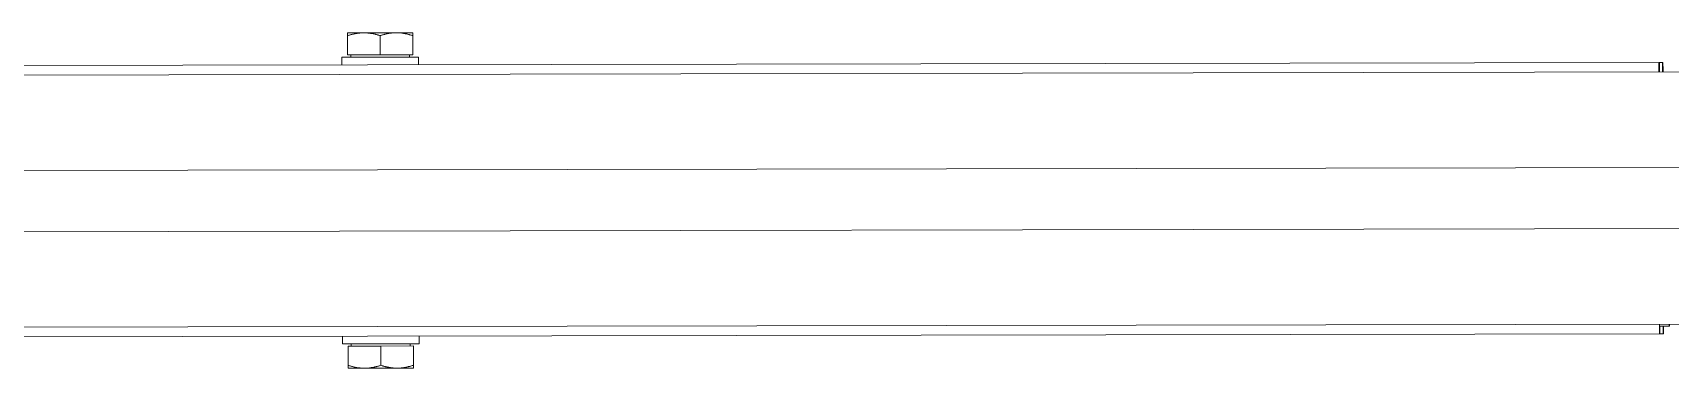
# Model space of a CAD drawing. Extents: x -3873 to 164127, y 7129 to 96529.
# Drawn here: x 85919 to 86346.8, y 50827.2 to 50915 of the extents above; entities that cross this region are included whole.
import ezdxf

# ---------------------------------------------------------------- set-up
doc = ezdxf.new("R2010")
doc.units = 0
doc.layers.get('0').update_dxf_attribs({"linetype": 'CONTINUOUS'})
doc.layers.add('LAYOUT Kromeka', color=1, linetype='CONTINUOUS', lineweight=5)

# ---------------------------------------------------------------- blocks, each defined once
blk = doc.blocks.new('SD-30-2')
for p, q in [((-839.5, 522.36), (-839.5, 1302.36)), ((831.49, 522.36), (831.49, 1302.36)), ((-837, 342.48), (-837, 1290.86)), ((-812, 1290.86), (-812, 342.48)), ((804, 1290.86), (804, 342.48)), ((829, 342.48), (829, 1291.12)), ((-847.9, 864.88), (-847.9, 860.63)), ((-842.1, 864.88), (-847.14, 864.88)), ((-842.1, 864.88), (-842.1, 856.38)), ((-842.1, 864.08), (-841.5, 864.08)), ((-841.5, 866.38), (-841.5, 846.38)), ((-841.5, 866.38), (-839.5, 866.38)), ((833.49, 866.38), (831.49, 866.38)), ((833.49, 846.38), (833.49, 866.38)), ((834.09, 864.08), (833.49, 864.08)), ((834.09, 864.88), (839.13, 864.88)), ((834.09, 856.38), (834.09, 864.88)), ((839.89, 860.63), (839.89, 864.88)), ((-847.9, 860.63), (-847.9, 852.13)), ((839.89, 852.13), (839.89, 860.63)), ((-842.1, 856.38), (-847.14, 856.38)), ((-842.1, 856.38), (-842.1, 847.88)), ((834.09, 856.38), (839.13, 856.38)), ((834.09, 847.88), (834.09, 856.38)), ((-847.9, 852.13), (-847.9, 847.88)), ((839.89, 847.88), (839.89, 852.13)), ((-842.1, 847.88), (-847.14, 847.88)), ((-842.1, 848.68), (-841.5, 848.68)), ((834.09, 848.68), (833.49, 848.68)), ((834.09, 847.88), (839.13, 847.88)), ((-841.5, 846.38), (-839.5, 846.38)), ((833.49, 846.38), (831.49, 846.38)), ((-839.5, 522.26), (-839.5, 522.36)), ((-839.5, 521.41), (-839.5, 522.26)), ((-837.5, 519.86), (-837.5, 522.36)), ((831.49, 522.36), (831.49, 522.26)), ((831.49, 521.41), (831.49, 522.26)), ((-839.5, 521.31), (-839.5, 521.41)), ((-837.5, 519.76), (-837.5, 519.86)), ((831.49, 521.41), (831.49, 521.31))]:
    blk.add_line(p, q)
for centre, major_axis, start_param, end_param in [((-831.5, 522.36), (-8, 0), 5.470433, 6.283189), ((-831.5, 522.26), (-8, 0), 0, 0.722734), ((-831.5, 522.36), (-6, 0), 5.872047, 6.283185), ((823.49, 522.36), (8, 0), 0, 0.810493), ((823.49, 522.26), (8, 0), 5.472698, 6.283193), ((-831.5, 521.41), (-8, 0), 5.560454, 6.283189), ((-831.5, 521.31), (-8, 0), 0, 0.722734), ((-831.5, 519.86), (-6, 0), 5.872043, 6.28318), ((-831.5, 519.76), (-6, 0), 0, 0.411138), ((823.49, 521.41), (8, 0), 0, 0.810493), ((823.49, 521.31), (8, 0), 5.472698, 6.283193)]:
    blk.add_ellipse(centre, major_axis=major_axis, ratio=0.001579, start_param=start_param, end_param=end_param)
for points in [[(-847.9, 864.88), (-847.9, 864.88), (-847.14, 864.88)], [(-847.14, 864.88), (-847.9, 862.6), (-847.9, 860.63)], [(839.89, 860.63), (839.89, 862.6), (839.13, 864.88)], [(839.13, 864.88), (839.89, 864.88), (839.89, 864.88)], [(-847.9, 860.63), (-847.9, 858.66), (-847.14, 856.38)], [(839.13, 856.38), (839.89, 858.66), (839.89, 860.63)], [(-847.14, 856.38), (-847.9, 854.1), (-847.9, 852.13)], [(839.89, 852.13), (839.89, 854.1), (839.13, 856.38)], [(-847.9, 852.13), (-847.9, 850.16), (-847.14, 847.88)], [(839.13, 847.88), (839.89, 850.16), (839.89, 852.13)], [(-847.14, 847.88), (-847.9, 847.88), (-847.9, 847.88)], [(839.89, 847.88), (839.89, 847.88), (839.13, 847.88)]]:
    blk.add_rational_spline(points, [1, 1.0379548493, 1], degree=2)
blk = doc.blocks.new('g-dropbin-2')
blk.add_blockref('SD-30-2', (2143.68, 2213.8))

msp = doc.modelspace()

# ---------------------------------------------------------------- block references
at = {"layer": 'LAYOUT Kromeka', "rotation": 90.10840459875308}
for p in [(89082.58, 49537.27, -15419981.6), (89085.59, 47937.26, -15419981.6)]:
    msp.add_blockref('g-dropbin-2', p, dxfattribs=at)

doc.saveas('drawing.dxf')
